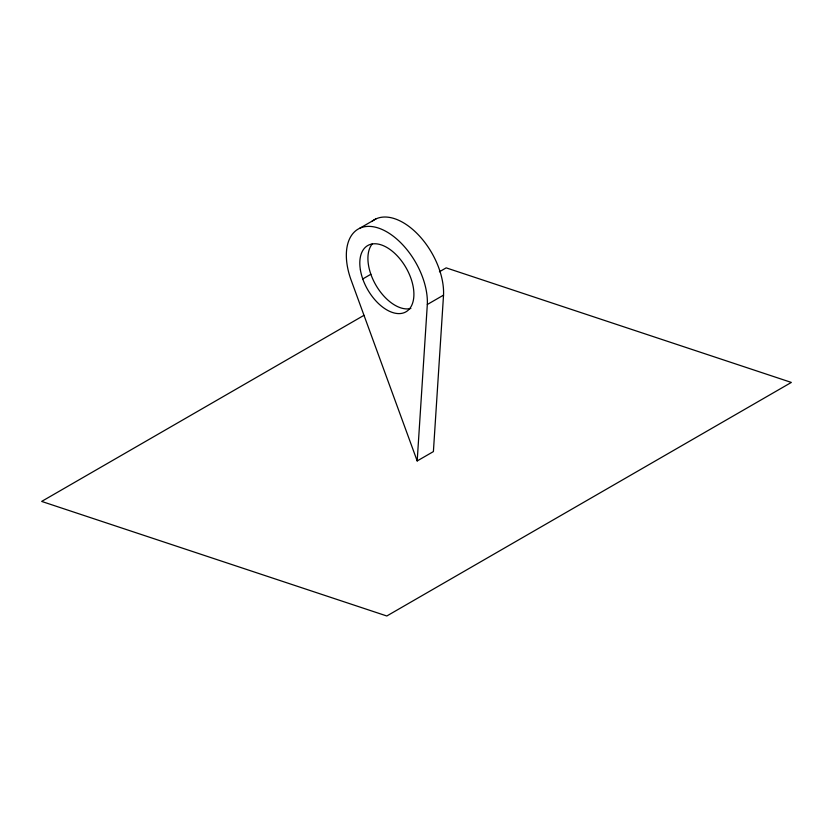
<?xml version="1.0" encoding="UTF-8"?>
<svg xmlns="http://www.w3.org/2000/svg" width="833" height="833" viewBox="0 0 833 833"><rect width="100%" height="100%" fill="white"/><g stroke="black" fill="none" stroke-linecap="round" stroke-linejoin="round"><path stroke-width="1.25" d="M417.187 460.941L427.319 304.493A57.3 33.081 60 0 0 378.432 228.055A57.3 33.081 60 0 0 350.755 279.076L417.187 460.941L433.399 451.59L443.531 295.132A57.3 33.081 60 0 0 417.729 234.177A57.3 33.081 60 0 0 371.768 221.547M359.752 228.263L375.954 218.902M362.761 278.951L370.862 274.265M363.927 315.353L41.65 501.424L386.814 615.983L791.35 382.43L446.186 267.862L439.428 271.766M427.319 304.493L443.531 295.132M410.867 308.46A38.256 22.085 60 0 1 376.349 285.917A38.256 22.085 60 0 1 372.278 243.892M360.397 269.902A38.256 22.085 60 0 0 404.963 312.344A38.256 22.085 60 0 0 395.217 253.805A38.256 22.085 60 0 0 360.397 269.902"/></g></svg>
